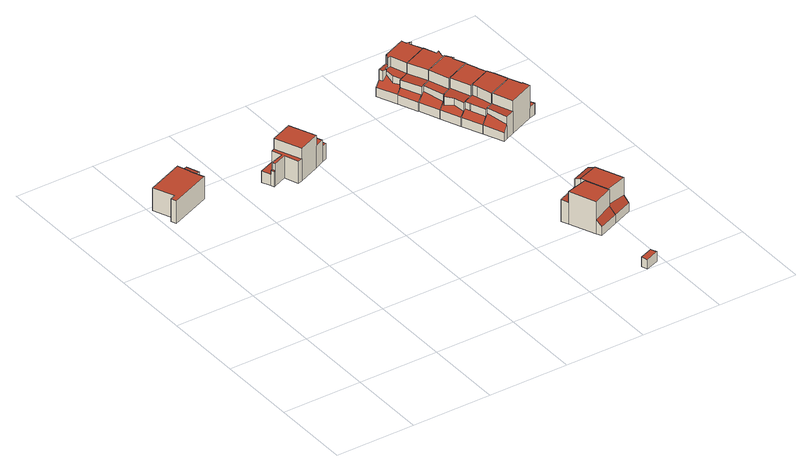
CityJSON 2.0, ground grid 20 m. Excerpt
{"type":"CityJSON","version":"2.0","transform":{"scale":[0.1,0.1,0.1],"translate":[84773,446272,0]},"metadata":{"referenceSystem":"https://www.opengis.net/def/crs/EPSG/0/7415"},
"CityObjects":{
"building1":{"type":"Building","attributes":{"b3_dak_type":"multiple horizontal","b3_h_dak_50p":6.3,"b3_h_dak_70p":6.39,"b3_h_dak_max":6.55,"b3_h_dak_min":3.06,"b3_h_maaiveld":0.519,"b3_kas_warenhuis":false,"b3_mutatie_ahn3_ahn4":false,"b3_reconstructie_onvolledig":false,"b3_rmse_lod12":0.964,"b3_rmse_lod13":0.964,"b3_rmse_lod22":0.553,"b3_val3dity_lod12":"[]","b3_val3dity_lod13":"[]","b3_val3dity_lod22":"[]","b3_volume_lod12":483.74,"b3_volume_lod13":483.74,"b3_volume_lod22":453.98,"geconstateerd":false,"oorspronkelijkbouwjaar":1989,"status":"Pand in gebruik"},"children":["building1-1"]},
"building1-1":{"type":"BuildingPart","parents":["building1"],"geometry":[{"type":"Solid","lod":"2.2","boundaries":[[[[0,1,2,3,4,5,6,7,8,9]],[[10,7,6,11]],[[12,13,1,0,14]],[[15,8,7,10]],[[16,9,8,15]],[[17,4,3,18]],[[18,3,2,19]],[[19,2,1,13]],[[14,0,9,16]],[[11,6,5,20]],[[20,5,4,17,21]],[[21,17,13,12]],[[21,12,14,16,15,10,11,20]],[[13,17,18,19]]]],"semantics":{"surfaces":[{"type":"GroundSurface"},{"type":"WallSurface","on_footprint_edge":true},{"type":"WallSurface","on_footprint_edge":false},{"type":"RoofSurface"}],"values":[[0,1,1,1,1,1,1,1,1,1,1,2,3,3]]}}]},
"building2":{"type":"Building","attributes":{"b3_dak_type":"multiple horizontal","b3_h_dak_50p":8.85,"b3_h_dak_70p":8.91,"b3_h_dak_max":9.23,"b3_h_dak_min":3.17,"b3_h_maaiveld":0.47,"b3_kas_warenhuis":false,"b3_mutatie_ahn3_ahn4":false,"b3_reconstructie_onvolledig":false,"b3_rmse_lod12":2.72,"b3_rmse_lod13":1.88,"b3_rmse_lod22":0.367,"b3_val3dity_lod12":"[]","b3_val3dity_lod13":"[]","b3_val3dity_lod22":"[]","b3_volume_lod12":697.35,"b3_volume_lod13":640.3,"b3_volume_lod22":551.57,"geconstateerd":false,"oorspronkelijkbouwjaar":1989,"status":"Pand in gebruik"},"children":["building2-1"]},
"building2-1":{"type":"BuildingPart","parents":["building2"],"geometry":[{"type":"Solid","lod":"2.2","boundaries":[[[[22,23,24,25,26,27,28,29,30,31,32,33,34,35,36,37,38]],[[39,40,41,42,43]],[[44,45,40,39]],[[46,47,24,23,48]],[[49,25,24,47]],[[50,33,32,51]],[[51,32,31,52]],[[53,54,22,38,55]],[[55,38,37,56]],[[57,35,34,58,59]],[[59,58,60,61]],[[58,34,33,50]],[[62,63,28,27,64,65]],[[66,29,28,63]],[[56,37,36,67]],[[42,41,47,46]],[[68,57,63,62]],[[65,64,67,69]],[[69,67,36,35,57,68]],[[61,60,30,29,66]],[[52,31,30,60]],[[64,27,26,45,44]],[[45,26,25,49]],[[48,23,22,54]],[[43,42,54,53]],[[69,68,62,65]],[[61,66,63,57,59]],[[52,60,58,50,51]],[[45,49,47,41,40]],[[43,53,55,56,67,64,44,39]],[[54,42,46,48]]]],"semantics":{"surfaces":[{"type":"GroundSurface"},{"type":"WallSurface","on_footprint_edge":false},{"type":"WallSurface","on_footprint_edge":true},{"type":"RoofSurface"}],"values":[[0,1,1,2,2,2,2,2,2,2,1,2,2,2,2,1,1,1,2,2,2,2,2,2,1,3,3,3,3,3,3]]}}]},
"building3":{"type":"Building","attributes":{"b3_dak_type":"multiple horizontal","b3_h_dak_50p":2.9,"b3_h_dak_70p":2.92,"b3_h_dak_max":3.1,"b3_h_dak_min":2.63,"b3_h_maaiveld":0.406,"b3_kas_warenhuis":false,"b3_mutatie_ahn3_ahn4":false,"b3_reconstructie_onvolledig":false,"b3_rmse_lod12":0.055,"b3_rmse_lod13":0.055,"b3_rmse_lod22":0.0445,"b3_val3dity_lod12":"[]","b3_val3dity_lod13":"[]","b3_val3dity_lod22":"[]","b3_volume_lod12":14.24,"b3_volume_lod13":14.24,"b3_volume_lod22":14.14,"geconstateerd":false,"oorspronkelijkbouwjaar":1989,"status":"Pand in gebruik"},"children":["building3-1"]},
"building3-1":{"type":"BuildingPart","parents":["building3"],"geometry":[{"type":"Solid","lod":"2.2","boundaries":[[[[70,71,72,73]],[[74,72,71,75]],[[76,73,72,74]],[[77,70,73,76]],[[75,71,70,77]],[[75,77,76,74]]]],"semantics":{"surfaces":[{"type":"GroundSurface"},{"type":"WallSurface","on_footprint_edge":true},{"type":"RoofSurface"}],"values":[[0,1,1,1,1,2]]}}]},
"building4":{"type":"Building","attributes":{"b3_dak_type":"slanted","b3_h_dak_50p":8.84,"b3_h_dak_70p":8.86,"b3_h_dak_max":9.08,"b3_h_dak_min":0.65,"b3_h_maaiveld":0.453,"b3_kas_warenhuis":false,"b3_mutatie_ahn3_ahn4":false,"b3_reconstructie_onvolledig":false,"b3_rmse_lod12":2.44,"b3_rmse_lod13":1.35,"b3_rmse_lod22":0.358,"b3_val3dity_lod12":"[]","b3_val3dity_lod13":"[]","b3_val3dity_lod22":"[]","b3_volume_lod12":469.95,"b3_volume_lod13":432.78,"b3_volume_lod22":396.97,"geconstateerd":false,"oorspronkelijkbouwjaar":1989,"status":"Pand in gebruik"},"children":["building4-1"]},
"building4-1":{"type":"BuildingPart","parents":["building4"],"geometry":[{"type":"Solid","lod":"2.2","boundaries":[[[[78,79,80,81,82,83,84,85]],[[86,84,83,87]],[[87,83,82,88]],[[89,90,88,91]],[[92,80,79,93]],[[94,95,96,97]],[[95,81,80,92]],[[93,79,78,96]],[[90,85,84,86]],[[97,96,78,85,90,89]],[[91,88,82,81,95,94]],[[93,96,95,92]],[[90,86,87,88]],[[91,94,97,89]]]],"semantics":{"surfaces":[{"type":"GroundSurface"},{"type":"WallSurface","on_footprint_edge":true},{"type":"WallSurface","on_footprint_edge":false},{"type":"RoofSurface"}],"values":[[0,1,1,2,1,2,1,1,1,1,1,3,3,3]]}}]},
"building5":{"type":"Building","attributes":{"b3_dak_type":"slanted","b3_h_dak_50p":8.88,"b3_h_dak_70p":8.96,"b3_h_dak_max":9.13,"b3_h_dak_min":2.84,"b3_h_maaiveld":0.456,"b3_kas_warenhuis":false,"b3_mutatie_ahn3_ahn4":false,"b3_reconstructie_onvolledig":false,"b3_rmse_lod12":2.03,"b3_rmse_lod13":0.883,"b3_rmse_lod22":0.713,"b3_val3dity_lod12":"[]","b3_val3dity_lod13":"[]","b3_val3dity_lod22":"[]","b3_volume_lod12":473.57,"b3_volume_lod13":433.62,"b3_volume_lod22":426.3,"geconstateerd":false,"oorspronkelijkbouwjaar":1989,"status":"Pand in gebruik"},"children":["building5-1"]},
"building5-1":{"type":"BuildingPart","parents":["building5"],"geometry":[{"type":"Solid","lod":"2.2","boundaries":[[[[98,99,83,100,101,80,102,103]],[[87,83,99,104]],[[105,100,83,87]],[[106,105,107,108]],[[109,102,80,110]],[[110,80,101,111]],[[112,113,111,114]],[[114,111,101,100,105,106]],[[104,99,98,107]],[[113,103,102,109]],[[108,107,98,103,113,112]],[[104,107,105,87]],[[113,109,110,111]],[[108,112,114,106]]]],"semantics":{"surfaces":[{"type":"GroundSurface"},{"type":"WallSurface","on_footprint_edge":true},{"type":"WallSurface","on_footprint_edge":false},{"type":"RoofSurface"}],"values":[[0,1,1,2,1,1,2,1,1,1,1,3,3,3]]}}]},
"building6":{"type":"Building","attributes":{"b3_dak_type":"slanted","b3_h_dak_50p":8.83,"b3_h_dak_70p":8.85,"b3_h_dak_max":9.07,"b3_h_dak_min":0.6,"b3_h_maaiveld":0.44,"b3_kas_warenhuis":false,"b3_mutatie_ahn3_ahn4":false,"b3_reconstructie_onvolledig":false,"b3_rmse_lod12":2.83,"b3_rmse_lod13":1.22,"b3_rmse_lod22":0.493,"b3_val3dity_lod12":"[]","b3_val3dity_lod13":"[]","b3_val3dity_lod22":"[]","b3_volume_lod12":503.73,"b3_volume_lod13":443.49,"b3_volume_lod22":407.56,"geconstateerd":false,"oorspronkelijkbouwjaar":1989,"status":"Pand in gebruik"},"children":["building6-1"]},
"building6-1":{"type":"BuildingPart","parents":["building6"],"geometry":[{"type":"Solid","lod":"2.2","boundaries":[[[[115,116,117,118,119,120,121,122,123,124,125,126]],[[127,128,118,117,129]],[[130,131,132,133]],[[134,135,131,130]],[[136,137,138,139]],[[135,123,122,140,141]],[[142,121,120,143]],[[137,115,126,144]],[[140,122,121,142]],[[141,140,145,146]],[[144,126,125,147]],[[148,149,124,123,135,134]],[[133,132,150,151,152]],[[152,151,128,127]],[[129,117,116,153]],[[154,155,150,132]],[[156,157,155,154]],[[139,138,149,148]],[[147,125,124,149]],[[143,120,119,158]],[[159,158,119,118,128]],[[157,160,161,162]],[[153,116,115,137,136]],[[146,145,160,157,156]],[[162,161,158,159]],[[147,149,138,137,144]],[[146,156,154,132,131,135,141]],[[153,136,139,148,134,130,133,152,127,129]],[[158,161,160,145,140,142,143]],[[162,159,128,151,150,155,157]]]],"semantics":{"surfaces":[{"type":"GroundSurface"},{"type":"WallSurface","on_footprint_edge":true},{"type":"WallSurface","on_footprint_edge":false},{"type":"RoofSurface"}],"values":[[0,1,2,2,2,1,1,1,1,2,1,1,2,2,1,2,2,2,1,1,1,2,1,2,2,3,3,3,3,3]]}}]},
"building7":{"type":"Building","attributes":{"b3_dak_type":"slanted","b3_h_dak_50p":8.83,"b3_h_dak_70p":8.85,"b3_h_dak_max":9.07,"b3_h_dak_min":0.49,"b3_h_maaiveld":0.445,"b3_kas_warenhuis":false,"b3_mutatie_ahn3_ahn4":false,"b3_reconstructie_onvolledig":false,"b3_rmse_lod12":2.57,"b3_rmse_lod13":1.27,"b3_rmse_lod22":0.344,"b3_val3dity_lod12":"[]","b3_val3dity_lod13":"[]","b3_val3dity_lod22":"[]","b3_volume_lod12":504.07,"b3_volume_lod13":453.16,"b3_volume_lod22":411.38,"geconstateerd":false,"oorspronkelijkbouwjaar":1989,"status":"Pand in gebruik"},"children":["building7-1"]},
"building7-1":{"type":"BuildingPart","parents":["building7"],"geometry":[{"type":"Solid","lod":"2.2","boundaries":[[[[163,164,165,166,167,168,169,120,170,118,117,171]],[[172,173,174,175]],[[175,174,163,171,176]],[[177,120,169,178]],[[179,170,120,177]],[[178,169,168,180]],[[181,179,180,182]],[[183,165,164,184]],[[127,185,186,187]],[[182,180,168,167,186]],[[176,171,117,188]],[[185,118,170,179,181]],[[188,117,118,185,127]],[[189,166,165,183]],[[187,186,167,166,189,190]],[[184,164,163,174]],[[190,189,173,172]],[[180,179,177,178]],[[185,181,182,186]],[[190,172,175,176,188,127,187]],[[173,189,183,184,174]]]],"semantics":{"surfaces":[{"type":"GroundSurface"},{"type":"WallSurface","on_footprint_edge":false},{"type":"WallSurface","on_footprint_edge":true},{"type":"RoofSurface"}],"values":[[0,1,2,2,2,2,1,2,1,2,2,2,2,2,2,2,1,3,3,3,3]]}}]},
"building8":{"type":"Building","attributes":{"b3_dak_type":"slanted","b3_h_dak_50p":8.83,"b3_h_dak_70p":8.85,"b3_h_dak_max":9.12,"b3_h_dak_min":2.84,"b3_h_maaiveld":0.458,"b3_kas_warenhuis":false,"b3_mutatie_ahn3_ahn4":false,"b3_reconstructie_onvolledig":false,"b3_rmse_lod12":2.5,"b3_rmse_lod13":0.864,"b3_rmse_lod22":0.201,"b3_val3dity_lod12":"[]","b3_val3dity_lod13":"[]","b3_val3dity_lod22":"[]","b3_volume_lod12":500.92,"b3_volume_lod13":427.54,"b3_volume_lod22":407.44,"geconstateerd":false,"oorspronkelijkbouwjaar":1989,"status":"Pand in gebruik"},"children":["building8-1"]},
"building8-1":{"type":"BuildingPart","parents":["building8"],"geometry":[{"type":"Solid","lod":"2.2","boundaries":[[[[191,192,193,194,195,196,197,198,199,200,201,202]],[[203,204,202,201,205]],[[187,186,204,203]],[[206,197,196,207]],[[208,209,207,210]],[[210,207,196,195,186,187]],[[186,195,194,211,212]],[[178,193,192,213]],[[205,201,200,214]],[[214,200,199,209,208]],[[211,194,193,178]],[[212,211,215,216]],[[217,198,197,206]],[[216,215,191,202,204]],[[213,192,191,215]],[[209,199,198,217]],[[214,208,210,187,203,205]],[[216,204,186,212]],[[213,215,211,178]],[[209,217,206,207]]]],"semantics":{"surfaces":[{"type":"GroundSurface"},{"type":"WallSurface","on_footprint_edge":true},{"type":"WallSurface","on_footprint_edge":false},{"type":"RoofSurface"}],"values":[[0,1,2,1,2,1,1,1,1,1,1,2,1,1,1,1,3,3,3,3]]}}]},
"building9":{"type":"Building","attributes":{"b3_dak_type":"slanted","b3_h_dak_50p":8.83,"b3_h_dak_70p":8.86,"b3_h_dak_max":9.1,"b3_h_dak_min":2.79,"b3_h_maaiveld":0.419,"b3_kas_warenhuis":false,"b3_mutatie_ahn3_ahn4":false,"b3_reconstructie_onvolledig":false,"b3_rmse_lod12":2.47,"b3_rmse_lod13":0.811,"b3_rmse_lod22":0.202,"b3_val3dity_lod12":"[]","b3_val3dity_lod13":"[]","b3_val3dity_lod22":"[]","b3_volume_lod12":506.2,"b3_volume_lod13":426.67,"b3_volume_lod22":410.33,"geconstateerd":false,"oorspronkelijkbouwjaar":1989,"status":"Pand in gebruik"},"children":["building9-1"]},
"building9-1":{"type":"BuildingPart","parents":["building9"],"geometry":[{"type":"Solid","lod":"2.2","boundaries":[[[[218,219,220,221,222,223,224,225,226,227,228,229]],[[230,228,227,231]],[[231,227,226,232]],[[232,226,225,233]],[[234,222,221,235,236]],[[236,235,237,238]],[[239,234,240,241]],[[213,220,219,242]],[[243,244,245,246]],[[246,245,224,223,247]],[[233,225,224,245]],[[235,221,220,213]],[[247,223,222,234,239]],[[248,249,250,251]],[[251,250,218,229,240]],[[242,219,218,250]],[[241,240,229,228,230,252]],[[253,254,249,248]],[[238,237,254,253]],[[252,230,244,243]],[[238,253,248,251,240,234,236]],[[252,243,246,247,239,241]],[[254,237,235,213,242,250,249]],[[244,230,231,232,233,245]]]],"semantics":{"surfaces":[{"type":"GroundSurface"},{"type":"WallSurface","on_footprint_edge":true},{"type":"WallSurface","on_footprint_edge":false},{"type":"RoofSurface"}],"values":[[0,1,1,1,1,2,2,1,2,1,1,1,1,2,1,1,1,2,2,2,3,3,3,3]]}}]},
"building10":{"type":"Building","attributes":{"b3_dak_type":"slanted","b3_h_dak_50p":8.84,"b3_h_dak_70p":8.86,"b3_h_dak_max":9.09,"b3_h_dak_min":2.78,"b3_h_maaiveld":0.394,"b3_kas_warenhuis":false,"b3_mutatie_ahn3_ahn4":false,"b3_reconstructie_onvolledig":false,"b3_rmse_lod12":2.4,"b3_rmse_lod13":0.78,"b3_rmse_lod22":0.19,"b3_val3dity_lod12":"[]","b3_val3dity_lod13":"[]","b3_val3dity_lod22":"[]","b3_volume_lod12":507.56,"b3_volume_lod13":426.93,"b3_volume_lod22":408.17,"geconstateerd":false,"oorspronkelijkbouwjaar":1989,"status":"Pand in gebruik"},"children":["building10-1"]},
"building10-1":{"type":"BuildingPart","parents":["building10"],"geometry":[{"type":"Solid","lod":"2.2","boundaries":[[[[255,256,257,258,259,260,219,261,262,228,227,263]],[[264,265,258,257,266]],[[267,230,228,262,268,269]],[[269,268,270,271]],[[272,255,263,273]],[[273,263,227,231]],[[242,219,260,274]],[[266,257,256,275]],[[276,277,278,279]],[[274,260,259,280]],[[279,278,280,281]],[[282,261,219,242]],[[283,282,284,285]],[[286,272,230,267]],[[231,227,228,230]],[[268,262,261,282,283]],[[285,284,277,276]],[[281,280,259,258,265]],[[275,256,255,272,286]],[[271,270,265,264]],[[231,230,272,273]],[[277,284,282,242,274,280,278]],[[271,264,266,275,286,267,269]],[[265,270,268,283,285,276,279,281]]]],"semantics":{"surfaces":[{"type":"GroundSurface"},{"type":"WallSurface","on_footprint_edge":true},{"type":"WallSurface","on_footprint_edge":false},{"type":"RoofSurface"}],"values":[[0,1,1,2,1,1,1,1,2,1,2,1,2,2,1,1,2,1,1,2,3,3,3,3]]}}]},
"building11":{"type":"Building","attributes":{"b3_dak_type":"slanted","b3_h_dak_50p":8.83,"b3_h_dak_70p":8.85,"b3_h_dak_max":9.1,"b3_h_dak_min":2.82,"b3_h_maaiveld":0.394,"b3_kas_warenhuis":false,"b3_mutatie_ahn3_ahn4":false,"b3_reconstructie_onvolledig":false,"b3_rmse_lod12":2.44,"b3_rmse_lod13":0.794,"b3_rmse_lod22":0.172,"b3_val3dity_lod12":"[]","b3_val3dity_lod13":"[]","b3_val3dity_lod22":"[]","b3_volume_lod12":507.46,"b3_volume_lod13":434.14,"b3_volume_lod22":413.44,"geconstateerd":false,"oorspronkelijkbouwjaar":1989,"status":"Pand in gebruik"},"children":["building11-1"]},
"building11-1":{"type":"BuildingPart","parents":["building11"],"geometry":[{"type":"Solid","lod":"2.2","boundaries":[[[[260,287,288,257,289,290,291,292,293,294,295,296]],[[297,298,299,300]],[[300,299,290,289,301]],[[302,287,260,303]],[[304,302,305,306]],[[307,288,287,302,304]],[[308,307,309,310]],[[303,260,296,311]],[[312,292,291,313]],[[301,289,257,266]],[[311,296,295,305]],[[313,291,290,299]],[[298,293,292,312]],[[266,257,288,307,308]],[[306,305,295,294,309]],[[310,309,294,293,298,297]],[[311,305,302,303]],[[298,312,313,299]],[[306,309,307,304]],[[310,297,300,301,266,308]]]],"semantics":{"surfaces":[{"type":"GroundSurface"},{"type":"WallSurface","on_footprint_edge":false},{"type":"WallSurface","on_footprint_edge":true},{"type":"RoofSurface"}],"values":[[0,1,2,2,1,2,1,2,2,2,2,2,2,2,2,2,3,3,3,3]]}}]}
},
"vertices":[
[8,788,5],[100,827,5],[133,841,5],[146,810,5],[111,796,5],[110,795,5],[124,761,5],[22,718,5],[16,731,5],[30,737,5],[22,718,64],[124,761,63],[100,827,63],[100,827,45],[8,788,64],[16,731,64],[30,737,64],[111,796,44],[146,810,39],[133,841,40],[110,795,63],[111,796,63],
[278,715,5],[274,713,5],[270,721,5],[261,743,5],[299,759,5],[307,763,5],[361,785,5],[385,796,5],[386,794,5],[407,744,5],[421,750,5],[426,737,5],[412,731,5],[389,721,5],[335,698,5],[324,694,5],[310,728,5],[309,735,62],[309,735,34],[275,723,34],[275,723,44],[275,723,62],[299,759,62],[299,759,34],[270,721,44],[270,721,34],[274,713,44],[261,743,34],[426,737,45],[421,750,45],[407,744,45],[278,715,62],[278,715,44],[310,728,62],[324,694,62],[389,721,62],[412,731,45],[412,731,62],[386,794,45],[386,794,62],[361,785,90],[361,785,62],[307,763,62],[307,763,89],[385,796,62],[335,698,62],[389,721,89],[335,698,89],
[746,15,4],[779,28,4],[785,13,4],[752,0,4],[785,13,29],[779,28,29],[752,0,28],[746,15,29],
[710,237,5],[703,254,5],[753,275,5],[763,251,5],[787,194,5],[793,180,5],[743,159,5],[738,171,5],[743,159,28],[793,180,28],[787,194,46],[738,171,88],[738,171,43],[787,194,88],[753,275,62],[703,254,62],[763,251,89],[763,251,61],[710,237,61],[710,237,89],
[838,213,5],[843,201,5],[786,196,5],[759,262,5],[802,296,5],[809,280,5],[843,201,27],[786,196,49],[786,196,89],[838,213,43],[838,213,89],[802,296,83],[753,275,84],[759,262,88],[809,280,90],[809,280,88],[759,262,90],
[760,896,4],[753,893,4],[767,862,4],[706,836,4],[685,827,4],[671,822,4],[650,871,4],[661,876,4],[687,887,4],[745,912,4],[764,920,4],[772,901,4],[706,836,89],[706,836,61],[767,862,88],[688,885,89],[688,885,66],[684,875,66],[684,875,89],[687,887,89],[687,887,66],[760,896,88],[760,896,32],[749,901,32],[749,901,88],[661,876,40],[661,876,67],[650,871,27],[671,822,28],[772,901,33],[665,867,41],[665,867,66],[764,920,33],[745,912,88],[745,912,32],[684,875,62],[691,877,62],[691,877,89],[753,893,88],[675,872,66],[675,872,62],[675,869,66],[675,869,62],[685,827,45],[685,827,61],[675,869,53],[676,845,43],[676,845,62],
[787,834,4],[798,839,4],[806,820,4],[786,812,4],[728,787,4],[703,776,4],[692,772,4],[681,826,4],[780,831,4],[784,816,89],[784,816,32],[787,834,33],[787,834,89],[780,831,89],[671,822,27],[692,772,27],[681,826,40],[703,776,41],[681,826,60],[703,776,61],[806,820,32],[798,839,33],[706,836,62],[728,787,62],[728,787,89],[767,862,89],[786,812,32],[786,812,89],
[725,727,5],[713,722,5],[692,772,5],[708,779,5],[728,787,5],[788,812,5],[806,820,5],[814,801,5],[800,795,5],[796,794,5],[809,763,5],[746,736,5],[746,736,89],[746,736,61],[809,763,89],[806,820,33],[788,812,32],[800,795,89],[800,795,32],[788,812,89],[708,779,47],[708,779,61],[713,722,28],[796,794,89],[725,727,43],[725,727,61],[814,801,33],
[743,676,4],[734,673,4],[713,722,4],[729,729,4],[749,737,4],[809,763,4],[819,738,4],[822,732,4],[840,739,4],[848,721,4],[829,713,4],[769,687,4],[829,713,32],[848,721,32],[840,739,33],[822,732,33],[749,737,62],[729,729,47],[729,729,60],[729,728,47],[729,728,60],[749,737,89],[769,687,62],[769,687,89],[734,673,28],[818,738,88],[818,738,33],[819,738,33],[819,738,88],[809,763,88],[736,701,60],[736,701,43],[743,676,38],[743,676,60],[829,713,88],[722,721,60],[722,721,36],
[838,694,4],[850,665,4],[851,663,4],[788,637,4],[767,628,4],[756,623,4],[747,678,4],[774,689,4],[856,702,4],[788,637,89],[788,637,62],[851,663,89],[829,713,89],[774,689,61],[774,689,89],[778,677,62],[778,677,89],[838,694,33],[856,702,33],[756,623,28],[850,665,89],[753,665,61],[753,665,44],[753,663,43],[753,663,61],[767,628,42],[767,628,61],[747,678,43],[747,678,61],[751,667,43],[751,667,61],[838,694,89],
[772,630,4],[790,637,4],[864,632,4],[866,633,4],[882,640,4],[890,621,4],[874,615,4],[810,587,4],[788,578,4],[777,573,4],[874,615,89],[874,615,32],[866,633,33],[866,633,89],[864,632,89],[772,630,48],[756,623,27],[772,630,61],[788,578,42],[788,578,61],[790,637,62],[790,637,89],[810,587,62],[810,587,89],[777,573,27],[890,621,33],[882,640,33]
]}
